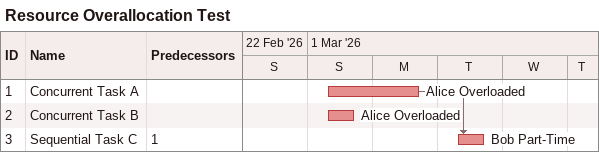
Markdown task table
Resource Overallocation Test

| ID | Task | Start | Finish | Predecessors | Resources |
|---|---|---|---|---|---|
| 1 | Concurrent Task A | 2026-03-01 | 2026-03-02 |  | Alice Overloaded |
| 2 | Concurrent Task B | 2026-03-01 | 2026-03-01 |  | Alice Overloaded |
| 3 | Sequential Task C | 2026-03-03 | 2026-03-03 | 1 | Bob Part-Time |
